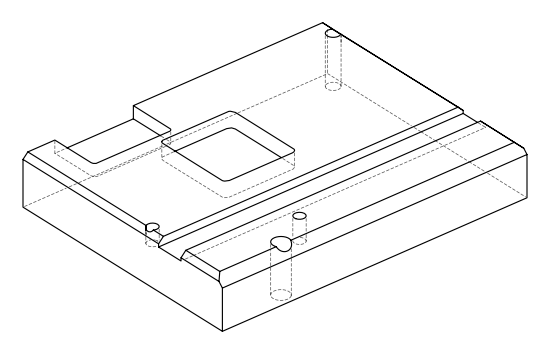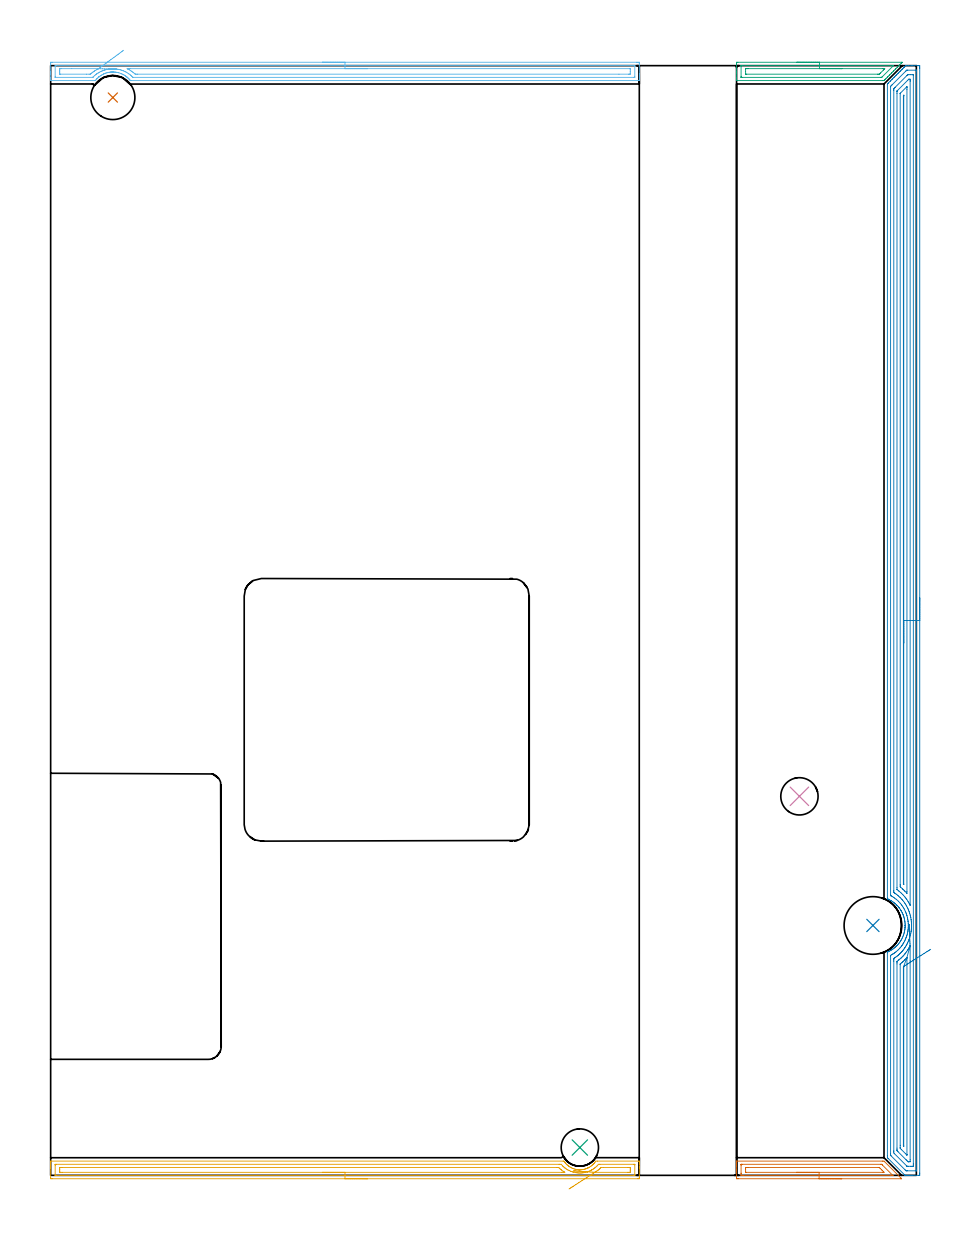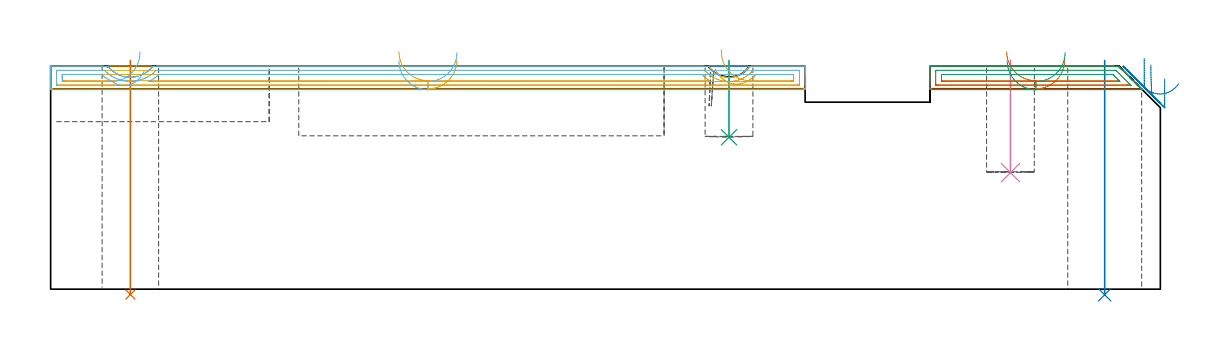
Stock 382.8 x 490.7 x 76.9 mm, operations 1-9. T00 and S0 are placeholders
(PLAN: 12 operations, 6 tool changes, 103.2 min)
(1 INDEXABLE_INSERT_DRILL_THROUGH_HOLE_FROM_SOLID | STEP1HOLE | NXT0302_010 | 0.32 min | 22923 mm3)
(2 INDEXABLE_INSERT_DRILL_THROUGH_HOLE_FROM_SOLID_1 | STEP1HOLE_1 | NXT0302_022 | 0.32 min | 39218 mm3)
(3 INDEXABLE_INSERT_DRILL_BLIND_HOLE_FROM_SOLID | STEP1POCKET | NXT0302_004 | 0.11 min | 5185 mm3)
(4 INDEXABLE_INSERT_DRILL_BLIND_HOLE_FROM_SOLID_1 | STEP1POCKET_1 | NXT0302_004 | 0.16 min | 7782 mm3)
(5 AREA_MILL | FG_CHAMFER_SURFACE | UGT0205_001 | 6.54 min | 8015 mm3)
(6 AREA_MILL_1 | FG_CHAMFER_SURFACE_1 | UGT0205_001 | 6.55 min | 8637 mm3)
(7 AREA_MILL_2 | FG_CHAMFER_SURFACE_2 | UGT0205_001 | 1.88 min | 2516 mm3)
(8 AREA_MILL_3 | FG_CHAMFER_SURFACE_3 | UGT0205_001 | 23.2 min | 49450 mm3)
(9 AREA_MILL_4 | FG_CHAMFER_SURFACE_4 | UGT0205_001 | 1.9 min | 2383 mm3)
(10 MILL_RECTANGULAR_POCKET | POCKET_RECTANGULAR_STRAIGHT | UGT0201_132 | Follow Part, ap 3.5, ae 75% | 20.14 min | 350025 mm3)
(11 MILL_SLOT | SLOT_PARTIAL_RECTANGULAR | NXT0201_013 | Follow Part, ap 2.5, ae 75% | 37.36 min | 181940 mm3)
(12 MILL_RECTANGULAR_SLOT | SLOT_RECTANGULAR | UGT0201_019 | Follow Part, ap 10, ae 75% | 4.68 min | 261040 mm3)
(TOOL NXT0302_010 | Index. Insert Drill 19.5mm [880-D1950L25-05] | D19.5 PA176 FL98 Z2)
(TOOL NXT0302_022 | Index. Insert Drill 25.5mm [880-D2550L25-03] | D25.5 PA176 FL77 Z2)
(TOOL NXT0302_004 | Index. Insert Drill 16.5mm [880-D1650L20-05] | D16.5 PA176 FL83 Z2)
(TOOL UGT0205_001 | Chamfer Mill 20 x 3 x 45 deg. | D20 FL50 Z2)
(TOOL UGT0201_132 | Carbide End Mill 14.0 | D14 FL30 Z4)
(TOOL NXT0201_013 | ENDMILL 10mm | D10 FL30 Z4)
(TOOL UGT0201_019 | End mill 40 mm | D40 FL63 Z6)
(OP 1 INDEXABLE_INSERT_DRILL_THROUGH_HOLE_FROM_SOLID)
G17 G21 G94 G90
T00 M6
G54
G17 G0 G90 X27.5 Y476.6 S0 M3
G43 Z86.9 H1
G94 G81 G98 Z-1.84 F250. R78.9
G80
M5
M2
(OP 2 INDEXABLE_INSERT_DRILL_THROUGH_HOLE_FROM_SOLID_1)
G17 G21 G94 G90
T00 M6
G54
G17 G0 G90 X363.6 Y110.5 S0 M3
G43 Z86.9 H1
G94 G81 G98 Z-1.945 F250. R78.9
G80
M5
M2
(OP 3 INDEXABLE_INSERT_DRILL_BLIND_HOLE_FROM_SOLID)
G17 G21 G94 G90
T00 M6
G54
G17 G0 G90 X234. Y12.3 S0 M3
G43 Z86.9 H1
G94 G81 G98 Z52.4 F250. R78.9
G80
M5
M2
(OP 4 INDEXABLE_INSERT_DRILL_BLIND_HOLE_FROM_SOLID_1)
G17 G21 G94 G90
T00 M6
G54
G17 G0 G90 X331.1 Y167.6 S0 M3
G43 Z86.9 H1
G94 G81 G98 Z40.2 F250. R78.9
G80
M5
M2
(OP 5 AREA_MILL)
G17 G21 G94 G90
T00 M6
G54
G17 G0 G90 X140.15 Y-1.5 S1061 M3
G43 Z86.9 H0
Z79.1
G94 G1 X140.112 Z78.228 F250.
X139.998 Z77.364
X139.809 Z76.512
X139.547 Z75.68
X139.213 Z74.874
X138.81 Z74.1
X138.342 Z73.364
X137.81 Z72.672
X137.221 Z72.029
X136.578 Z71.44
X135.886 Z70.908
X135.15 Z70.44
X134.376 Z70.037
X133.57 Z69.703
X132.738 Z69.441
X131.887 Z69.252
X131.022 Z69.138
X130.15 Z69.1
X0.618
X0.223 Y-1.497 Z69.102
X0.01 Y-1.492 Z69.105
X0. Y-1.109 Z69.488
Y3.277 Z73.871
Y3.819 Z74.415
Y4.154 Z74.75
Y4.696 Z75.292
Y5.031 Z75.626
Y5.703 Z76.303
Y6. Z76.6
X0.002 Y6.152 Z76.744
X0.01 Y6.298 Z76.888
X0.171 Y6.3 Z76.9
X226.629
X226.968 Y6.294 Z76.891
X227.076 Y6.143 Z76.74
X227.1 Y6.108 Z76.706
X227.454 Y5.619 Z76.218
X227.523 Y5.541 Z76.139
X227.586 Y5.47 Z76.066
X227.698 Y5.341 Z75.94
X227.832 Y5.188 Z75.787
X228.228 Y4.772 Z75.372
X228.347 Y4.658 Z75.258
X228.787 Y4.291 Z74.89
X228.965 Y4.154 Z74.752
X229.239 Y3.942 Z74.541
X229.3 Y3.901 Z74.499
X229.363 Y3.862 Z74.46
X229.712 Y3.646 Z74.243
X230.132 Y3.408 Z74.006
X230.539 Y3.211 Z73.808
X230.952 Y3.029 Z73.628
X231.025 Y3. Z73.6
X231.469 Y2.851 Z73.45
X231.918 Y2.722 Z73.321
X232.363 Y2.621 Z73.22
X232.81 Y2.544 Z73.142
X232.883 Y2.536 Z73.133
X233.256 Y2.491 Z73.09
X233.281 Y2.489 Z73.088
X233.391 Y2.483 Z73.077
X233.515 Y2.473 Z73.07
X233.703 Y2.46 Z73.055
X233.776 Y2.458 Z73.052
X233.815 Y2.456 Z73.051
X233.881 Y2.455 Z73.054
X234.044 Y2.457
X234.205 Y2.458 Z73.055
X234.334 Y2.465 Z73.059
X234.414 Y2.468 Z73.065
X234.596 Y2.479 Z73.073
X234.669 Y2.487 Z73.08
X235.026 Y2.521 Z73.12
X235.043 Y2.522 Z73.121
X235.488 Y2.592 Z73.19
X235.936 Y2.687 Z73.285
X236.009 Y2.707 Z73.304
X236.381 Y2.804 Z73.403
X236.716 Y2.91 Z73.51
X237.047 Y3.028 Z73.628
X237.088 Y3.046 Z73.645
X237.274 Y3.124 Z73.722
X237.349 Y3.16 Z73.757
X237.501 Y3.231 Z73.83
X237.6 Y3.277 Z73.877
X237.724 Y3.336 Z73.934
X238.166 Y3.573 Z74.171
X238.694 Y3.901 Z74.499
X239.059 Y4.162 Z74.76
X239.421 Y4.459 Z75.058
X239.69 Y4.698 Z75.298
X239.772 Y4.772 Z75.372
X239.952 Y4.946 Z75.546
X240.029 Y5.031 Z75.631
X240.264 Y5.289 Z75.888
X240.414 Y5.47 Z76.068
X240.559 Y5.643 Z76.243
X240.758 Y5.909 Z76.508
X240.844 Y6.023 Z76.622
X240.923 Y6.137 Z76.735
X241.033 Y6.295 Z76.891
X241.816 Y6.3 Z76.9
X260.129
X260.29 Y6.298 Z76.888
X260.298 Y6.152 Z76.745
X260.3 Y6. Z76.6
Y5.703 Z76.302
Y5.031 Z75.626
Y3.819 Z74.415
Y3.277 Z73.871
Y-0.838 Z69.759
X260.297 Y-1.109 Z69.488
X260.29 Y-1.492 Z69.105
X260.077 Y-1.497 Z69.102
X259.682 Y-1.5 Z69.1
X130.15
Y-0.086 Z70.514
X2.404 Y-0.085 Z70.515
X2.254 Y-0.084 Z70.516
X2.05 Y-0.079 Z70.521
X2.009 Y-0.077 Z70.523
X2.005 Y-0.048 Z70.552
X2.003 Y-0.016 Z70.584
X2. Y0.165 Z70.765
Y4.551 Z75.151
X2.002 Y4.684 Z75.284
X2.005 Y4.789 Z75.389
X2.01 Y4.859 Z75.459
X2.017 Y4.879 Z75.479
X2.553 Y4.885 Z75.485
X224.843
X224.992
X225.736 Y4.879 Z75.479
X226.416 Y4.154 Z74.754
X226.629 Y3.933 Z74.533
X226.982 Y3.62 Z74.22
X227.396 Y3.277 Z73.877
X227.523 Y3.177 Z73.777
X227.945 Y2.862 Z73.462
X228.416 Y2.57 Z73.17
X228.482 Y2.531 Z73.131
X228.525 Y2.507 Z73.107
X228.722 Y2.4 Z73.
X229.309 Y2.1 Z72.7
X229.88 Y1.84 Z72.44
X230.203 Y1.713 Z72.313
X230.26 Y1.692 Z72.292
X230.307 Y1.677 Z72.277
X230.785 Y1.523 Z72.123
X231.096 Y1.434 Z72.034
X231.22 Y1.401 Z72.001
X231.989 Y1.236 Z71.836
X232.344 Y1.175 Z71.775
X232.883 Y1.108 Z71.708
X233.345 Y1.069 Z71.669
X233.776 Y1.047 Z71.647
X234.258 Y1.05 Z71.65
X234.669 Y1.069 Z71.669
X235.095 Y1.105 Z71.705
X235.563 Y1.162 Z71.762
X235.88 Y1.211 Z71.811
X236.456 Y1.327 Z71.927
X236.618 Y1.364 Z71.964
X237.225 Y1.523 Z72.123
X237.332 Y1.556 Z72.156
X237.349 Y1.561 Z72.161
X237.977 Y1.784 Z72.384
X238.243 Y1.893 Z72.493
X238.956 Y2.224 Z72.824
X239.136 Y2.318 Z72.918
X239.19 Y2.347 Z72.947
X239.283 Y2.4 Z73.
X239.745 Y2.679 Z73.279
X240.029 Y2.856 Z73.456
X240.279 Y3.032 Z73.632
X240.61 Y3.277 Z73.877
X240.783 Y3.414 Z74.014
X240.923 Y3.531 Z74.131
X241.254 Y3.829 Z74.429
X241.597 Y4.154 Z74.754
X241.816 Y4.388 Z74.988
X242.121 Y4.732 Z75.332
X242.202 Y4.822 Z75.422
X242.252 Y4.875 Z75.475
X242.337 Y4.879 Z75.479
X242.709 Y4.884 Z75.484
X242.858 Y4.885 Z75.485
X257.896
X258.046 Y4.884 Z75.484
X258.25 Y4.879 Z75.479
X258.291 Y4.877 Z75.477
X258.295 Y4.848 Z75.448
X258.297 Y4.816 Z75.416
X258.299 Y4.635 Z75.235
X258.3 Y0.249 Z70.849
X258.299 Y0.116 Z70.716
X258.295 Y0.011 Z70.611
X258.29 Y-0.059 Z70.541
X258.283 Y-0.079 Z70.521
X257.747 Y-0.085 Z70.515
X130.15 Y-0.086 Z70.514
Y1.328 Z71.928
X5.084 Y1.329 Z71.929
X4.386 Y1.332 Z71.932
X4.191 Y1.336 Z71.936
X4.01 Y1.342 Z71.942
X4.005 Y1.523 Z72.123
X4.001 Y1.709 Z72.309
X4. Y2.4 Z73.
Y2.587 Z73.187
X4.005 Y3.277 Z73.877
X4.007 Y3.458 Z74.058
X4.191 Y3.464 Z74.064
X4.888 Y3.47 Z74.07
X5.084 Y3.471 Z74.071
X223.752
X223.949 Y3.47 Z74.07
X224.652 Y3.464 Z74.064
X224.843 Y3.265 Z73.865
X225.258 Y2.87 Z73.47
X225.736 Y2.469 Z73.069
X225.824 Y2.4 Z73.
X226.629 Y1.804 Z72.404
X227.074 Y1.523 Z72.123
X227.365 Y1.342 Z71.942
X227.025 Y1.334 Z71.934
X226.826 Y1.33 Z71.93
X226.629 Y1.329 Z71.929
X225.934 Y1.328 Z71.928
X130.15
X129.278 Z71.967
X128.414 Z72.08
X127.562 Z72.269
X126.73 Z72.532
X125.924 Z72.865
X125.15 Z73.268
X124.414 Z73.737
X123.722 Z74.268
X123.079 Z74.857
X122.49 Z75.501
X121.959 Z76.193
X121.49 Z76.928
X121.087 Z77.702
X120.753 Z78.508
X120.491 Z79.34
X120.302 Z80.192
X120.188 Z81.057
X120.15 Z81.928
G0 Z86.9
X229.239 Y-6.014
Z75.962
G1 X229.616 Y-5.771 Z75.214
X230.046 Y-5.493 Z74.508
X230.527 Y-5.182 Z73.849
X231.054 Y-4.842 Z73.243
X231.623 Y-4.475 Z72.694
X232.231 Y-4.082 Z72.206
X232.872 Y-3.669 Z71.783
X233.541 Y-3.236 Z71.427
X234.234 Y-2.789 Z71.143
X234.945 Y-2.33 Z70.932
X235.669 Y-1.863 Z70.795
X236.4 Y-1.391 Z70.733
X237.133 Y-0.918 Z70.748
X237.862 Y-0.447 Z70.839
X238.581 Y0.018 Z71.005
X239.286 Y0.473 Z71.245
X239.97 Y0.914 Z71.558
X240.629 Y1.34 Z71.94
X240.691 Y1.38 Z71.98
X240.786 Y1.439 Z72.039
X240.923 Y1.523 Z72.123
X241.462 Y1.87 Z72.47
X241.816 Y2.119 Z72.719
X241.978 Y2.24 Z72.84
X242.182 Y2.4 Z73.
X242.468 Y2.637 Z73.237
X242.709 Y2.845 Z73.445
X242.936 Y3.054 Z73.654
X243.361 Y3.453 Z74.053
X243.411 Y3.465 Z74.065
X244.496 Y3.471 Z74.071
X255.216
X255.914 Y3.468 Z74.068
X256.109 Y3.464 Z74.064
X256.29 Y3.458 Z74.058
X256.295 Y3.277 Z73.877
X256.299 Y3.091 Z73.691
X256.3 Y2.4 Z73.
Y2.213 Z72.813
X256.295 Y1.523 Z72.123
X256.293 Y1.342 Z71.942
X256.109 Y1.336 Z71.936
X255.412 Y1.33 Z71.93
X255.216 Y1.329 Z71.929
X240.923
X240.795 Y1.331 Z71.931
X240.689 Y1.335 Z71.935
X240.629 Y1.34 Z71.94
X239.765 Y1.401 Z72.039
X238.912 Y1.462 Z72.214
X238.078 Y1.521 Z72.463
X237.269 Y1.579 Z72.783
X236.49 Y1.634 Z73.174
X235.749 Y1.687 Z73.63
X235.05 Y1.737 Z74.15
X234.399 Y1.783 Z74.729
X233.8 Y1.826 Z75.362
X233.259 Y1.864 Z76.045
X232.78 Y1.898 Z76.773
X232.365 Y1.928 Z77.54
X232.019 Y1.952 Z78.341
X231.744 Y1.972 Z79.168
X231.542 Y1.986 Z80.017
X231.414 Y1.995 Z80.88
X231.362 Y1.999 Z81.751
X231.386 Y1.998 Z82.623
G0 Z86.9
M5
M2
(OP 6 AREA_MILL_1)
G17 G21 G94 G90
T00 M6
G54
G17 G0 G90 X120.15 Y492.2 S1061 M3
G43 Z86.9 H0
Z78.8
G94 G1 X120.188 Z77.928 F250.
X120.302 Z77.064
X120.491 Z76.212
X120.753 Z75.38
X121.087 Z74.574
X121.49 Z73.8
X121.958 Z73.064
X122.49 Z72.372
X123.079 Z71.729
X123.722 Z71.14
X124.414 Z70.609
X125.15 Z70.14
X125.924 Z69.737
X126.73 Z69.403
X127.562 Z69.141
X128.414 Z68.952
X129.278 Z68.838
X130.15 Z68.8
X259.17
X259.682 Y492.199 Z68.801
X260.189 Y492.195 Z68.803
X260.291 Y492.192 Z68.806
X260.3 Y491.692 Z69.305
Y487.264 Z73.73
Y486.718 Z74.279
Y486.379 Z74.617
Y485.832 Z75.164
Y485.493 Z75.501
Y484.815 Z76.184
Y484.489 Z76.511
X260.293 Y484.124 Z76.867
X260.29 Y484.103 Z76.888
X260.129 Y484.1 Z76.9
X35.457
X35.254 Y484.104 Z76.89
X35.048 Y484.34 Z76.66
X35.037 Y484.354 Z76.646
X34.92 Y484.493 Z76.506
X34.819 Y484.608 Z76.392
X34.631 Y484.82 Z76.18
X34.564 Y484.89 Z76.11
X34.29 Y485.152 Z75.847
X34.158 Y485.278 Z75.721
X33.739 Y485.653 Z75.346
X33.671 Y485.709 Z75.29
X33.597 Y485.769 Z75.229
X33.226 Y486.045 Z74.953
X33.17 Y486.084 Z74.914
X32.846 Y486.309 Z74.69
X32.567 Y486.484 Z74.516
X32.283 Y486.65 Z74.35
X31.953 Y486.823 Z74.176
X31.509 Y487.033 Z73.966
X31.195 Y487.163 Z73.836
X31.061 Y487.218 Z73.78
X30.163 Y487.53 Z73.47
X29.72 Y487.638 Z73.36
X29.275 Y487.731 Z73.265
X29.204 Y487.741 Z73.253
X28.829 Y487.803 Z73.195
X28.482 Y487.844 Z73.156
X28.382 Y487.855 Z73.144
X27.936 Y487.883 Z73.11
X27.805 Y487.886 Z73.105
X27.678 Y487.892 Z73.104
X27.621 Y487.894 Z73.101
X27.49 Y487.899 Z73.1
X27.353 Y487.893 Z73.103
X27.191 Y487.885 Z73.105
X27.024 Y487.881 Z73.114
X26.864 Y487.871 Z73.127
X26.597 Y487.852 Z73.145
X26.524 Y487.842 Z73.152
X26.313 Y487.82 Z73.18
X26.15 Y487.801 Z73.199
X25.704 Y487.728 Z73.271
X25.512 Y487.688 Z73.312
X25.269 Y487.636 Z73.362
X24.837 Y487.53 Z73.47
X24.364 Y487.376 Z73.622
X24.291 Y487.349 Z73.648
X24.102 Y487.281 Z73.718
X24.055 Y487.264 Z73.735
X23.919 Y487.214 Z73.783
X23.844 Y487.181 Z73.814
X23.497 Y487.035 Z73.964
X23.47 Y487.024 Z73.975
X23.026 Y486.812 Z74.185
X22.951 Y486.771 Z74.225
X22.72 Y486.65 Z74.35
X22.275 Y486.379 Z74.619
X22.134 Y486.294 Z74.706
X22.058 Y486.241 Z74.758
X21.764 Y486.039 Z74.961
X21.429 Y485.789 Z75.209
X21.403 Y485.769 Z75.229
X21.324 Y485.704 Z75.295
X21.241 Y485.636 Z75.363
X20.832 Y485.268 Z75.729
X20.436 Y484.889 Z76.108
X20.348 Y484.796 Z76.202
X19.968 Y484.364 Z76.636
X19.806 Y484.168 Z76.832
X19.752 Y484.107 Z76.893
X19.378 Y484.1 Z76.9
X0.171
X0.01 Y484.103 Z76.888
X0.007 Y484.124 Z76.867
X0. Y484.489 Z76.51
Y484.815 Z76.184
Y485.493 Z75.501
Y486.718 Z74.279
Y487.264 Z73.73
Y487.877 Z73.119
Y491.419 Z69.578
X0.003 Y491.692 Z69.305
X0.009 Y492.192 Z68.806
X0.111 Y492.195 Z68.803
X0.618 Y492.2 Z68.8
X130.15
Y490.786 Z70.214
X258.118 Y490.785 Z70.215
X258.219 Y490.784 Z70.216
X258.268 Y490.781 Z70.219
X258.286 Y490.779 Z70.221
X258.29 Y490.767 Z70.233
X258.295 Y490.655 Z70.345
X258.299 Y490.406 Z70.594
Y485.979 Z75.021
X258.292 Y485.578 Z75.422
X258.29 Y485.528 Z75.472
X258.274 Y485.521 Z75.479
X258.222 Y485.518 Z75.482
X258.114 Y485.516 Z75.484
X257.896 Y485.514 Z75.486
X36.569 Y485.515 Z75.485
X36.46 Y485.516 Z75.484
X36.406 Y485.519 Z75.481
X36.384 Y485.521 Z75.479
X36.351 Y485.548 Z75.452
X35.922 Y485.958 Z75.042
X35.476 Y486.379 Z74.621
X35.457 Y486.397 Z74.603
X35.282 Y486.553 Z74.447
X34.564 Y487.089 Z73.911
X34.311 Y487.264 Z73.736
X33.671 Y487.665 Z73.335
X33.378 Y487.828 Z73.172
X32.807 Y488.121 Z72.879
X32.777 Y488.135 Z72.865
X32.744 Y488.15 Z72.85
X32.14 Y488.403 Z72.597
X31.884 Y488.501 Z72.499
X31.332 Y488.697 Z72.303
X30.991 Y488.81 Z72.19
X30.098 Y489.035 Z71.965
X29.204 Y489.186 Z71.814
X29.029 Y489.209 Z71.791
X28.644 Y489.25 Z71.75
X28.311 Y489.275 Z71.725
X28.053 Y489.291 Z71.709
X27.417 Y489.306 Z71.694
X27.153 Y489.298 Z71.702
X26.524 Y489.262 Z71.738
X26.312 Y489.246 Z71.754
X25.631 Y489.161 Z71.839
X25.521 Y489.144 Z71.856
X24.907 Y489.035 Z71.965
X24.737 Y489. Z72.
X24.057 Y488.825 Z72.175
X23.964 Y488.799 Z72.201
X23.844 Y488.761 Z72.239
X23.386 Y488.604 Z72.396
X22.951 Y488.445 Z72.555
X22.742 Y488.357 Z72.643
X22.259 Y488.15 Z72.85
X22.085 Y488.069 Z72.931
X22.058 Y488.056 Z72.944
X21.536 Y487.781 Z73.219
X21.164 Y487.564 Z73.436
X20.978 Y487.449 Z73.551
X20.687 Y487.264 Z73.736
X20.441 Y487.096 Z73.904
X20.271 Y486.975 Z74.025
X19.93 Y486.717 Z74.283
X19.527 Y486.379 Z74.621
X19.447 Y486.31 Z74.69
X19.378 Y486.247 Z74.753
X18.989 Y485.879 Z75.121
X18.822 Y485.717 Z75.283
X18.684 Y485.583 Z75.417
X18.638 Y485.54 Z75.46
X18.615 Y485.521 Z75.479
X18.463 Y485.514 Z75.486
X2.182 Y485.515 Z75.485
X2.081 Y485.516 Z75.484
X2.032 Y485.519 Z75.481
X2.014 Y485.521 Z75.479
X2.01 Y485.533 Z75.467
X2.005 Y485.645 Z75.355
X2.001 Y485.894 Z75.107
Y490.32 Z70.68
X2.008 Y490.722 Z70.278
X2.01 Y490.772 Z70.228
X2.026 Y490.779 Z70.221
X2.078 Y490.782 Z70.218
X2.186 Y490.784 Z70.216
X2.404 Y490.786 Z70.214
X2.425
X130.15
Y489.372 Z71.628
X256.222 Y489.371 Z71.629
X256.263 Y489.37 Z71.63
X256.285 Y489.368 Z71.632
X256.289 Y489.366 Z71.634
X256.292 Y489.35 Z71.65
X256.297 Y489.225 Z71.775
X256.299 Y489.035 Z71.965
X256.3 Y488.846 Z72.154
Y488.15 Z72.85
Y487.961 Z73.039
X256.295 Y487.264 Z73.736
X256.291 Y487.084 Z73.916
X256.27 Y486.935 Z74.065
X256.109 Y486.934 Z74.066
X255.554 Y486.93 Z74.07
X251.297 Y486.928 Z74.072
X38.476 Y486.929 Z74.071
X38.137 Y486.93 Z74.07
X37.579 Y486.933 Z74.067
X37.418 Y486.936 Z74.064
X37.244 Y487.08 Z73.92
X37.027 Y487.264 Z73.736
X36.659 Y487.573 Z73.427
X36.351 Y487.809 Z73.191
X35.891 Y488.15 Z72.85
X35.457 Y488.435 Z72.565
X34.703 Y488.897 Z72.103
X34.564 Y488.972 Z72.028
X34.443 Y489.035 Z71.965
X34.326 Y489.096 Z71.904
X34.097 Y489.216 Z71.784
X33.818 Y489.365 Z71.635
X33.886 Y489.367 Z71.633
X34.226 Y489.37 Z71.63
X34.564 Y489.371 Z71.629
X35.118
X130.15 Y489.372 Z71.628
X131.022 Z71.667
X131.886 Z71.78
X132.738 Z71.969
X133.57 Z72.232
X134.376 Z72.565
X135.15 Z72.968
X135.886 Z73.437
X136.578 Z73.968
X137.221 Z74.557
X137.81 Z75.201
X138.342 Z75.893
X138.81 Z76.629
X139.213 Z77.402
X139.547 Z78.208
X139.809 Z79.04
X139.998 Z79.892
X140.112 Z80.757
X140.15 Z81.629
G0 Z86.9
X32.238 Y497.485
Z75.14
G1 X31.854 Y497.202 Z74.409
X31.42 Y496.883 Z73.723
X30.939 Y496.529 Z73.087
X30.416 Y496.144 Z72.505
X29.853 Y495.73 Z71.982
X29.256 Y495.291 Z71.521
X28.63 Y494.829 Z71.127
X27.977 Y494.35 Z70.803
X27.305 Y493.855 Z70.55
X26.617 Y493.349 Z70.371
X25.92 Y492.835 Z70.267
X25.217 Y492.319 Z70.239
X24.516 Y491.802 Z70.287
X23.82 Y491.29 Z70.411
X23.136 Y490.787 Z70.609
X22.468 Y490.296 Z70.881
X21.822 Y489.82 Z71.224
X21.203 Y489.364 Z71.636
X21.182 Y489.349 Z71.651
X21.164 Y489.338 Z71.662
X20.962 Y489.236 Z71.764
X20.562 Y489.035 Z71.965
X20.372 Y488.935 Z72.065
X20.271 Y488.879 Z72.121
X19.813 Y488.604 Z72.396
X19.378 Y488.336 Z72.664
X19.265 Y488.262 Z72.738
X19.102 Y488.15 Z72.85
X18.746 Y487.89 Z73.11
X18.484 Y487.694 Z73.306
X18.247 Y487.5 Z73.5
X17.969 Y487.264 Z73.736
X17.767 Y487.09 Z73.91
X17.591 Y486.935 Z74.065
X17.034 Y486.931 Z74.069
X15.804 Y486.928 Z74.072
X4.078 Y486.929 Z74.071
X4.037 Y486.93 Z74.07
X4.015 Y486.932 Z74.068
X4.011 Y486.934 Z74.066
X4.008 Y486.95 Z74.05
X4.003 Y487.075 Z73.925
X4.001 Y487.264 Z73.736
X4. Y487.454 Z73.546
Y488.15 Z72.85
Y488.339 Z72.661
X4.005 Y489.035 Z71.965
X4.009 Y489.216 Z71.784
X4.031 Y489.365 Z71.635
X4.191 Y489.366 Z71.634
X4.746 Y489.37 Z71.63
X9.297 Y489.372 Z71.628
X20.825 Y489.371 Z71.629
X21.203 Y489.364 Z71.636
X22.071 Y489.332 Z71.706
X22.931 Y489.299 Z71.853
X23.774 Y489.268 Z72.073
X24.595 Y489.237 Z72.367
X25.388 Y489.207 Z72.731
X26.145 Y489.179 Z73.162
X26.862 Y489.152 Z73.658
X27.534 Y489.126 Z74.215
X28.154 Y489.103 Z74.828
X28.718 Y489.082 Z75.493
X29.222 Y489.063 Z76.205
X29.663 Y489.046 Z76.957
X30.036 Y489.032 Z77.746
X30.339 Y489.021 Z78.564
X30.57 Y489.012 Z79.405
X30.727 Y489.006 Z80.263
X30.808 Y489.003 Z81.132
X30.813 Z82.004
G0 Z86.9
M5
M2
(OP 7 AREA_MILL_2)
G17 G21 G94 G90
T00 M6
G54
G17 G0 G90 X349.8 Y-1.5 S1061 M3
G43 Z86.9 H0
Z79.1
G94 G1 X349.762 Z78.228 F250.
X349.648 Z77.364
X349.459 Z76.512
X349.197 Z75.68
X348.863 Z74.874
X348.46 Z74.1
X347.991 Z73.364
X347.46 Z72.672
X346.871 Z72.029
X346.228 Z71.44
X345.536 Z70.909
X344.8 Z70.44
X344.026 Z70.037
X343.22 Z69.703
X342.388 Z69.441
X341.536 Z69.252
X340.672 Z69.138
X339.8 Z69.1
X304.03
X303.841 Y-1.499 Z69.101
X303.451 Y-1.494 Z69.103
X303.31 Y-1.491 Z69.105
X303.3 Y-1.109 Z69.487
Y1.523 Z72.117
Y2.208 Z72.806
Y2.4 Z72.998
Y4.154 Z74.751
Y4.539 Z75.138
Y5.524 Z76.123
Y5.909 Z76.507
Y6.129 Z76.727
X303.303 Y6.217 Z76.81
X303.31 Y6.297 Z76.889
X303.397 Y6.3 Z76.9
X367.768
X368.506 Y6.296 Z76.89
X368.656 Y6.145 Z76.744
X368.768 Y6.033 Z76.632
X376.055 Y-1.254 Z69.344
X376.29 Y-1.492 Z69.107
X376.279 Y-1.494 Z69.105
X376.055 Y-1.498 Z69.102
X375.822 Y-1.5 Z69.1
X339.8
Y-0.086 Z70.514
X306.357
X305.617 Y-0.084 Z70.516
X305.467 Y-0.083 Z70.517
X305.317 Y-0.079 Z70.521
X305.31 Y-0.031 Z70.569
X305.303 Y0.079 Z70.679
X305.301 Y0.646 Z71.246
X305.3 Y0.959 Z71.559
X305.301 Y4.466 Z75.066
X305.307 Y4.781 Z75.381
X305.31 Y4.868 Z75.468
X305.322 Y4.879 Z75.479
X305.34 Y4.881 Z75.481
X305.432 Y4.884 Z75.484
X305.617 Y4.885 Z75.485
X305.765 Y4.886 Z75.486
X367.028 Y4.885 Z75.485
X367.397 Y4.882 Z75.482
X367.442 Y4.879 Z75.479
X367.462 Y4.876 Z75.476
X367.5 Y4.842 Z75.442
X367.621 Y4.727 Z75.327
X367.768 Y4.583 Z75.183
X372.207 Y0.143 Z70.743
X372.368 Y-0.019 Z70.581
X372.392 Y-0.046 Z70.554
X372.413 Y-0.074 Z70.526
X372.415 Y-0.079 Z70.521
X372.401 Y-0.08 Z70.52
X372.207 Y-0.084 Z70.516
X372.059 Y-0.085 Z70.515
X371.319 Y-0.086 Z70.514
X339.8
Y1.328 Z71.928
X307.589 Y1.329 Z71.929
X307.393 Y1.331 Z71.931
X307.328 Y1.333 Z71.933
X307.313 Y1.335 Z71.935
X307.308 Y1.371 Z71.971
X307.303 Y1.431 Z72.031
X307.301 Y1.523 Z72.123
X307.3 Y1.614 Z72.214
Y2.492 Z73.092
X307.302 Y3.277 Z73.877
X307.303 Y3.366 Z73.966
X307.31 Y3.454 Z74.054
X307.393 Y3.464 Z74.064
X308.085 Y3.47 Z74.07
X308.281 Y3.471 Z74.071
X365.992
X366.189 Y3.47 Z74.07
X366.32 Y3.468 Z74.068
X366.42 Y3.465 Z74.065
X366.46 Y3.429 Z74.029
X366.619 Y3.277 Z73.877
X366.88 Y3.021 Z73.621
X367.501 Y2.4 Z73.
X367.768 Y2.132 Z72.732
X368.366 Y1.523 Z72.123
X368.537 Y1.335 Z71.935
X368.161 Y1.331 Z71.931
X367.964 Y1.329 Z71.929
X339.8 Y1.328 Z71.928
X338.928 Z71.967
X338.063 Z72.08
X337.212 Z72.269
X336.38 Z72.532
X335.574 Z72.865
X334.8 Z73.268
X334.064 Z73.737
X333.372 Z74.268
X332.729 Z74.857
X332.14 Z75.501
X331.608 Z76.193
X331.14 Z76.928
X330.737 Z77.702
X330.403 Z78.508
X330.141 Z79.34
X329.952 Z80.192
X329.838 Z81.057
X329.8 Z81.928
G0 Z86.9
M5
M2
(OP 8 AREA_MILL_3)
G17 G21 G94 G90
T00 M6
G54
G17 G0 G90 X384.3 Y255.35 S1061 M3
G43 Z86.9 H0
Z72.6
G94 G1 Y255.312 Z71.728 F250.
Y255.198 Z70.864
Y255.009 Z70.012
Y254.747 Z69.18
Y254.413 Z68.374
Y254.01 Z67.6
Y253.542 Z66.864
Y253.01 Z66.172
Y252.421 Z65.529
Y251.778 Z64.94
Y251.086 Z64.409
Y250.35 Z63.94
Y249.576 Z63.537
Y248.77 Z63.203
Y247.938 Z62.941
Y247.086 Z62.752
Y246.222 Z62.638
Y245.35 Z62.6
Y0.996
X384.299 Y0.616 Z62.601
X384.294 Y0.109 Z62.603
X384.291 Y0.009 Z62.605
X383.791 Y0. Z63.105
X381.135 Z65.76
X380.585 Z66.312
X380.249 Z66.647
X379.699 Z67.197
X379.364 Z67.531
X378.693 Z68.207
X378.264 Z68.636
X377.846 Y0.002 Z69.046
X377.799 Y0.01 Z69.094
X377.7 Y0.098 Z69.196
X377.631 Y0.169 Z69.269
X370.318 Y7.482 Z76.582
X370.041 Y7.761 Z76.858
X370.007 Y7.799 Z76.893
X370. Y8.654 Z76.9
Y98.436
X369.998 Y98.716 Z76.898
X370.047 Y98.742 Z76.85
X370.22 Y98.827 Z76.678
X370.305 Y98.867 Z76.593
X370.508 Y98.962 Z76.387
X370.617 Y99.012 Z76.282
X370.84 Y99.116 Z76.06
X371.265 Y99.346 Z75.634
X371.686 Y99.592 Z75.213
X371.949 Y99.76 Z74.949
X372.342 Y100.011 Z74.556
X372.566 Y100.169 Z74.332
X372.809 Y100.355 Z74.089
X373.012 Y100.51 Z73.888
X373.447 Y100.866 Z73.452
X373.492 Y100.905 Z73.406
X373.541 Y100.951 Z73.357
X373.608 Y101.014 Z73.289
X373.758 Y101.153 Z73.141
X373.86 Y101.249 Z73.039
X373.915 Y101.301 Z72.983
X374.051 Y101.435 Z72.846
X374.327 Y101.707 Z72.57
X374.416 Y101.799 Z72.481
X374.804 Y102.242 Z72.094
X375.178 Y102.694 Z71.721
X375.514 Y103.158 Z71.383
X375.807 Y103.588 Z71.091
X375.822 Y103.613 Z71.076
X375.924 Y103.779 Z70.972
X376.089 Y104.046 Z70.808
X376.19 Y104.226 Z70.707
X376.334 Y104.483 Z70.565
X376.559 Y104.928 Z70.339
X376.647 Y105.119 Z70.249
X376.707 Y105.248 Z70.189
X376.767 Y105.377 Z70.13
X376.971 Y105.858 Z69.928
X377.121 Y106.271 Z69.777
X377.269 Y106.717 Z69.63
X377.4 Y107.166 Z69.498
X377.452 Y107.374 Z69.446
X377.512 Y107.612 Z69.386
X377.552 Y107.799 Z69.345
X377.593 Y107.983 Z69.306
X377.61 Y108.06 Z69.29
X377.688 Y108.507 Z69.21
X377.714 Y108.692 Z69.184
X377.751 Y108.955 Z69.148
X377.797 Y109.402 Z69.102
X377.805 Y109.508 Z69.095
X377.809 Y109.585 Z69.088
X377.817 Y109.699 Z69.082
X377.827 Y109.849 Z69.071
X377.841 Y110.296 Z69.054
X377.839 Y110.478 Z69.053
X377.841 Y110.481
Y110.492 Z69.052
Y110.743 Z69.056
X377.825 Y111.191 Z69.074
X377.793 Y111.638 Z69.105
X377.744 Y112.085 Z69.152
X377.718 Y112.265 Z69.177
X377.682 Y112.532 Z69.217
X377.601 Y112.98 Z69.297
X377.593 Y113.019 Z69.305
X377.561 Y113.158 Z69.334
X377.504 Y113.427 Z69.394
X377.388 Y113.875 Z69.509
X377.258 Y114.321 Z69.64
X377.248 Y114.349 Z69.65
X377.197 Y114.498 Z69.698
X377.119 Y114.734 Z69.778
X377.092 Y114.809 Z69.805
X376.97 Y115.144 Z69.927
X376.941 Y115.215 Z69.955
X376.749 Y115.664 Z70.149
X376.707 Y115.754 Z70.19
X376.668 Y115.837 Z70.228
X376.58 Y116.03 Z70.319
X376.543 Y116.11 Z70.356
X376.322 Y116.536 Z70.576
X376.214 Y116.731 Z70.682
X376.089 Y116.958 Z70.807
X376.061 Y117.004 Z70.835
X375.951 Y117.177 Z70.944
X375.822 Y117.385 Z71.077
X375.777 Y117.454 Z71.122
X375.478 Y117.899 Z71.421
X375.35 Y118.07 Z71.546
X375.231 Y118.232 Z71.666
X375.209 Y118.263 Z71.689
X375.116 Y118.381 Z71.783
X374.997 Y118.53 Z71.901
X374.936 Y118.605 Z71.962
X374.78 Y118.793 Z72.117
X374.327 Y119.292 Z72.569
X374.133 Y119.493 Z72.763
X373.913 Y119.708 Z72.986
X373.448 Y120.131 Z73.452
X373.243 Y120.303 Z73.656
X373.176 Y120.36 Z73.723
X372.901 Y120.582 Z73.998
X372.566 Y120.83 Z74.332
X372.28 Y121.026 Z74.617
X372.128 Y121.13 Z74.769
X371.685 Y121.414 Z75.212
X371.581 Y121.476 Z75.316
X370.805 Y121.893 Z76.094
X370.569 Y122.008 Z76.329
X370.508 Y122.037 Z76.388
X370.402 Y122.09 Z76.497
X370.382 Y122.1 Z76.518
X370.239 Y122.164 Z76.66
X370.041 Y122.259 Z76.854
X369.997 Y122.281 Z76.897
X370. Y122.528 Z76.9
Y482.495
X369.998 Y482.556 Z76.897
X370.016 Y482.603 Z76.878
X370.024 Y482.615 Z76.871
X370.182 Y482.775 Z76.717
X370.345 Y482.939 Z76.554
X370.508 Y483.103 Z76.389
X371.238 Y483.832 Z75.661
X371.394 Y483.989 Z75.503
X371.837 Y484.431 Z75.063
X372.13 Y484.725 Z74.769
X372.28 Y484.876 Z74.617
X372.713 Y485.308 Z74.187
X373.022 Y485.618 Z73.877
X373.165 Y485.762 Z73.732
X373.579 Y486.175 Z73.321
X373.608 Y486.204 Z73.292
X373.915 Y486.511 Z72.984
X374.051 Y486.649 Z72.846
X374.445 Y487.041 Z72.455
X374.544 Y487.141 Z72.356
X374.807 Y487.405 Z72.092
X374.936 Y487.535 Z71.96
X375.31 Y487.908 Z71.59
X375.451 Y488.048 Z71.449
X375.699 Y488.298 Z71.199
X375.822 Y488.421 Z71.075
X376.176 Y488.774 Z70.724
X376.357 Y488.955 Z70.543
X376.591 Y489.191 Z70.307
X376.707 Y489.308 Z70.189
X377.042 Y489.641 Z69.858
X377.263 Y489.863 Z69.636
X377.484 Y490.084 Z69.414
X377.593 Y490.194 Z69.303
X378.035 Y490.636 Z68.864
X378.081 Y490.68 Z68.818
X378.109 Y490.699 Z68.789
X378.478 Y490.7 Z68.42
X378.539 Z68.36
X379.364 Z67.531
X380.585 Z66.312
X381.135 Z65.759
X383.516 Z63.38
X383.791 Y490.697 Z63.105
X384.291 Y490.691 Z62.605
X384.294 Y490.591 Z62.604
X384.298 Y490.084 Z62.602
X384.3 Y489.571 Z62.6
Y245.35
X382.886 Z64.014
Y2.402
X382.884 Y2.184 Z64.016
X382.881 Y2.075 Z64.019
X382.879 Y2.025 Z64.021
X382.868 Y2.01 Z64.032
X382.818 Y2.008 Z64.082
X382.418 Y2.001 Z64.482
X378.876 Z68.024
X378.478 Y2.005 Z68.422
X378.346 Y2.01 Z68.554
X378.245 Y2.016 Z68.655
X378.167 Y2.092 Z68.733
X377.849 Y2.402 Z69.051
X371.596 Y8.654 Z75.304
X371.498 Y8.757 Z75.402
X371.44 Y8.821 Z75.46
X371.421 Y8.85 Z75.479
X371.42 Y8.874 Z75.48
X371.416 Y9.091 Z75.484
X371.414 Y9.527 Z75.486
Y97.08
X371.416 Y97.189 Z75.484
X371.418 Y97.243 Z75.482
X371.421 Y97.266 Z75.479
X371.435 Y97.286 Z75.465
X371.841 Y97.523 Z75.059
X372.28 Y97.782 Z74.62
X372.398 Y97.854 Z74.502
X372.588 Y97.974 Z74.312
X372.935 Y98.205 Z73.965
X373.165 Y98.367 Z73.735
X373.45 Y98.579 Z73.45
X373.825 Y98.867 Z73.075
X373.949 Y98.969 Z72.951
X374.051 Y99.056 Z72.849
X374.421 Y99.387 Z72.479
X374.825 Y99.76 Z72.075
X374.881 Y99.815 Z72.019
X374.936 Y99.871 Z71.964
X375.317 Y100.269 Z71.583
X375.662 Y100.653 Z71.238
X375.736 Y100.74 Z71.164
X375.822 Y100.843 Z71.078
X376.134 Y101.233 Z70.766
X376.368 Y101.546 Z70.532
X376.509 Y101.746 Z70.391
X376.707 Y102.032 Z70.193
X376.868 Y102.277 Z70.032
X376.971 Y102.439 Z69.929
X377.205 Y102.831 Z69.695
X377.49 Y103.333 Z69.41
X377.512 Y103.374 Z69.388
X377.526 Y103.4 Z69.374
X377.593 Y103.535 Z69.307
X377.815 Y104.002 Z69.085
X377.918 Y104.226 Z68.982
X378.088 Y104.62 Z68.812
X378.291 Y105.119 Z68.609
X378.313 Y105.175 Z68.587
X378.329 Y105.219 Z68.571
X378.342 Y105.256 Z68.558
X378.478 Y105.655 Z68.422
X378.564 Y105.925 Z68.336
X378.59 Y106.012 Z68.31
X378.758 Y106.623 Z68.142
X378.829 Y106.905 Z68.071
X378.927 Y107.346 Z67.973
X379.017 Y107.799 Z67.883
X379.046 Y107.959 Z67.854
X379.067 Y108.098 Z67.833
X379.147 Y108.692 Z67.753
X379.167 Y108.89 Z67.733
X379.225 Y109.585 Z67.675
X379.233 Y109.717 Z67.667
X379.258 Y110.478 Z67.642
Y110.483
X379.255 Y110.587 Z67.645
X379.227 Y111.371 Z67.673
X379.219 Y111.518 Z67.681
X379.154 Y112.265 Z67.746
X379.142 Y112.376 Z67.758
X379.125 Y112.505 Z67.775
X379.022 Y113.158 Z67.878
X378.944 Y113.581 Z67.956
X378.841 Y114.051 Z68.059
X378.656 Y114.765 Z68.244
X378.602 Y114.944 Z68.298
X378.478 Y115.342 Z68.422
X378.304 Y115.837 Z68.596
X378.202 Y116.116 Z68.698
X377.938 Y116.731 Z68.962
X377.593 Y117.461 Z69.307
X377.511 Y117.624 Z69.389
X377.419 Y117.799 Z69.481
X377.137 Y118.291 Z69.763
X376.996 Y118.517 Z69.904
X376.707 Y118.96 Z70.193
X376.397 Y119.41 Z70.503
X376.152 Y119.741 Z70.748
X375.822 Y120.158 Z71.078
X375.699 Y120.303 Z71.201
X374.936 Y121.134 Z71.964
X374.875 Y121.196 Z72.025
X374.051 Y121.94 Z72.849
X373.877 Y122.09 Z73.023
X373.165 Y122.631 Z73.735
X372.655 Y122.983 Z74.245
X372.28 Y123.219 Z74.62
X371.734 Y123.533 Z75.166
X371.557 Y123.629 Z75.343
X371.536 Y123.641 Z75.364
X371.478 Y123.677 Z75.422
X371.421 Y123.714 Z75.479
X371.414 Y123.876 Z75.486
X371.415 Y481.37 Z75.485
X371.417 Y481.479 Z75.483
X371.42 Y481.533 Z75.48
X371.423 Y481.555 Z75.477
X371.438 Y481.572 Z75.462
X371.648 Y481.789 Z75.252
X371.902 Y482.045 Z74.998
X372.091 Y482.235 Z74.809
X378.148 Y488.298 Z68.752
X378.315 Y488.463 Z68.585
X378.478 Y488.621 Z68.422
X378.543 Y488.681 Z68.357
X378.601 Y488.69 Z68.299
X378.722 Y488.694 Z68.178
X378.966 Y488.699 Z67.934
X382.508 Z64.392
X382.755 Y488.695 Z64.145
X382.865 Y488.69 Z64.035
X382.879 Y488.688 Z64.021
X382.881 Y488.67 Z64.019
X382.884 Y488.621 Z64.016
X382.885 Y488.52 Z64.015
X382.886 Y488.318 Z64.014
Y245.35
X381.471 Z65.429
Y5.082
X381.47 Y4.743 Z65.43
X381.466 Y4.189 Z65.434
X381.465 Y4.028 Z65.435
X381.313 Y4.009 Z65.587
X381.135 Y4.005 Z65.765
X380.436 Y4. Z66.464
X380.249 Z66.651
X379.177 Y4.002 Z67.723
X378.803 Y4.008 Z68.097
X378.7 Y4.011 Z68.2
X378.674 Y4.033 Z68.226
X378.619 Y4.083 Z68.281
X378.511 Y4.189 Z68.389
X373.152 Y9.548 Z73.748
X372.835 Y9.88 Z74.065
X372.831 Y10.441 Z74.069
X372.829 Y10.78 Z74.071
Y94.74
X372.832 Y95.294 Z74.068
X372.835 Y95.627 Z74.065
X372.851 Y95.936 Z74.049
X373.165 Y96.146 Z73.735
X373.227 Y96.187 Z73.673
X373.718 Y96.522 Z73.182
X374.051 Y96.765 Z72.849
X374.23 Y96.9 Z72.67
X374.462 Y97.08 Z72.438
X374.722 Y97.296 Z72.178
X374.936 Y97.48 Z71.964
X375.195 Y97.712 Z71.705
X375.479 Y97.974 Z71.421
X375.654 Y98.143 Z71.246
X375.822 Y98.312 Z71.078
X376.092 Y98.594 Z70.808
X376.346 Y98.867 Z70.554
X376.516 Y99.06 Z70.384
X376.707 Y99.285 Z70.193
X376.92 Y99.545 Z69.98
X377.092 Y99.76 Z69.808
X377.305 Y100.05 Z69.595
X377.593 Y100.447 Z69.307
X377.676 Y100.569 Z69.224
X377.733 Y100.653 Z69.167
X378.024 Y101.111 Z68.876
X378.293 Y101.546 Z68.607
X378.361 Y101.664 Z68.539
X378.478 Y101.875 Z68.422
X378.672 Y102.244 Z68.228
X378.772 Y102.439 Z68.128
X378.966 Y102.841 Z67.934
X379.193 Y103.333 Z67.707
X379.246 Y103.452 Z67.654
X379.364 Y103.734 Z67.536
X379.501 Y104.087 Z67.399
X379.552 Y104.226 Z67.348
X379.732 Y104.747 Z67.168
X379.855 Y105.119 Z67.045
X379.944 Y105.427 Z66.956
X380.108 Y106.012 Z66.792
X380.137 Y106.125 Z66.763
X380.249 Y106.596 Z66.651
X380.303 Y106.851 Z66.597
X380.313 Y106.905 Z66.587
X380.438 Y107.609 Z66.462
X380.466 Y107.799 Z66.434
X380.545 Y108.394 Z66.355
X380.574 Y108.692 Z66.326
X380.617 Y109.214 Z66.283
X380.643 Y109.585 Z66.257
X380.657 Y110.067 Z66.243
X380.666 Y110.478 Z66.234
X380.656 Y110.962 Z66.244
X380.643 Y111.371 Z66.257
X380.608 Y111.903 Z66.292
X380.575 Y112.265 Z66.325
X380.509 Y112.896 Z66.391
X380.469 Y113.158 Z66.431
X380.341 Y113.959 Z66.559
X380.323 Y114.051 Z66.577
X380.249 Y114.407 Z66.651
X380.118 Y114.944 Z66.782
X380.072 Y115.123 Z66.828
X379.866 Y115.837 Z67.034
X379.682 Y116.409 Z67.218
X379.567 Y116.731 Z67.333
X379.364 Y117.264 Z67.536
X379.212 Y117.624 Z67.688
X379.093 Y117.896 Z67.807
X378.79 Y118.517 Z68.11
X378.478 Y119.123 Z68.422
X378.377 Y119.308 Z68.523
X378.319 Y119.41 Z68.581
X378.082 Y119.81 Z68.818
X377.757 Y120.303 Z69.143
X377.593 Y120.543 Z69.307
X377.122 Y121.196 Z69.778
X376.707 Y121.714 Z70.193
X376.374 Y122.09 Z70.526
X375.822 Y122.688 Z71.078
X375.518 Y122.983 Z71.382
X374.936 Y123.512 Z71.964
X374.51 Y123.876 Z72.39
X374.051 Y124.228 Z72.849
X373.745 Y124.456 Z73.155
X373.298 Y124.769 Z73.602
X373.165 Y124.856 Z73.735
X372.924 Y125.012 Z73.976
X372.863 Y125.058 Z74.037
X372.835 Y125.08 Z74.065
X372.833 Y125.104 Z74.067
X372.83 Y125.662 Z74.07
X372.829 Y126.002 Z74.071
Y479.705
X372.831 Y480.259 Z74.069
X372.833 Y480.429 Z74.067
X372.835 Y480.509 Z74.065
X372.872 Y480.555 Z74.028
X373.165 Y480.857 Z73.735
X373.311 Y481.005 Z73.589
X373.457 Y481.152 Z73.443
X378.645 Y486.344 Z68.255
X378.814 Y486.511 Z68.086
X378.999 Y486.687 Z67.901
X379.181 Y486.696 Z67.719
X379.364 Y486.698 Z67.536
X380.062 Y486.7 Z66.838
X380.948 Z65.952
X381.135 Y486.698 Z65.765
X381.322 Y486.695 Z65.578
X381.445 Y486.69 Z65.455
X381.465 Y486.681 Z65.435
X381.467 Y486.665 Z65.433
X381.469 Y486.624 Z65.431
X381.471 Y486.511 Z65.429
Y245.35
X380.057 Z66.843
Y119.847
X380.056 Y119.605 Z66.844
X380.054 Y119.552 Z66.846
X380.052 Y119.505 Z66.848
X380.008 Y119.577 Z66.892
X379.966 Y119.647 Z66.934
X379.957 Y119.664 Z66.943
X379.913 Y119.749 Z66.987
X379.615 Y120.303 Z67.285
X379.364 Y120.751 Z67.536
X379.094 Y121.196 Z67.806
X378.579 Y121.988 Z68.321
X378.506 Y122.09 Z68.394
X378.478 Y122.128 Z68.422
X378.118 Y122.617 Z68.782
X377.831 Y122.983 Z69.069
X377.593 Y123.274 Z69.307
X377.053 Y123.876 Z69.847
X376.707 Y124.248 Z70.193
X376.168 Y124.769 Z70.732
X375.822 Y125.084 Z71.078
X375.15 Y125.662 Z71.75
X374.936 Y125.828 Z71.964
X374.285 Y126.319 Z72.615
X374.265 Y126.339 Z72.635
X374.25 Y126.355 Z72.65
X374.247 Y126.556 Z72.653
X374.243 Y127.255 Z72.657
Y478.473
X374.244 Y479.171 Z72.656
X374.247 Y479.366 Z72.653
X374.25 Y479.452 Z72.65
X374.256 Y479.49 Z72.644
X374.288 Y479.525 Z72.612
X374.395 Y479.637 Z72.505
X374.53 Y479.775 Z72.37
X378.975 Y484.224 Z67.925
X379.364 Y484.611 Z67.536
X379.423 Y484.666 Z67.477
X379.447 Y484.685 Z67.453
X379.492 Y484.69 Z67.408
X379.595 Y484.695 Z67.305
X379.802 Z67.098
X380.008 Y484.69 Z66.892
X380.051 Y484.687 Z66.849
X380.053 Y484.648 Z66.847
X380.055 Y484.583 Z66.845
X380.057 Y484.026 Z66.843
Y483.832
Y245.35
X378.643 Z68.257
X378.642 Y125.497 Z68.258
X378.637 Y124.769 Z68.263
X378.636 Y124.725 Z68.264
X378.553 Y124.769 Z68.347
X378.478 Y124.848 Z68.422
X377.734 Y125.662 Z69.166
X377.593 Y125.809 Z69.307
X377.218 Y126.178 Z69.682
X376.827 Y126.556 Z70.073
X376.707 Y126.663 Z70.193
X375.913 Y127.357 Z70.987
X375.822 Y127.431 Z71.078
X375.799 Y127.449 Z71.101
X375.757 Y127.489 Z71.143
X375.664 Y127.579 Z71.236
X375.662 Y127.61 Z71.238
X375.657 Y128.342 Z71.243
Y128.508
Y478.291
X375.659 Y478.382 Z71.241
X375.661 Y478.426 Z71.239
X375.664 Y478.445 Z71.236
X375.682 Y478.473 Z71.218
X375.75 Y478.545 Z71.15
X378.416 Y481.215 Z68.484
X378.478 Y481.275 Z68.422
X378.543 Y481.332 Z68.357
X378.636 Y481.412 Z68.264
X378.639 Y481.318 Z68.261
X378.642 Y481.152 Z68.258
X378.643 Y480.986 Z68.257
Y480.259
Y245.35
X377.229 Z69.671
X377.228 Y128.868 Z69.672
X377.227 Y128.711 Z69.673
X377.225 Y128.63 Z69.675
X377.223 Y128.589 Z69.677
X377.203 Y128.596 Z69.697
X377.154 Y128.639 Z69.746
X377.078 Y128.714 Z69.822
X377.075 Y128.864 Z69.825
X377.072 Y129.235 Z69.828
X377.071 Y129.394 Z69.829
X377.072 Y477.053 Z69.828
X377.073 Y477.21 Z69.827
X377.076 Y477.292 Z69.824
X377.084 Y477.42 Z69.816
X377.152 Y477.494 Z69.748
X377.203 Y477.547 Z69.697
X377.218 Y477.56 Z69.682
X377.221 Z69.679
X377.223 Y477.555 Z69.677
X377.226 Y477.451 Z69.674
X377.228 Y477.292 Z69.672
X377.229 Y477.213 Z69.671
Y245.35
Y244.478 Z69.709
Y243.614 Z69.823
Y242.762 Z70.012
Y241.93 Z70.274
Y241.124 Z70.608
Y240.35 Z71.011
Y239.614 Z71.48
Y238.922 Z72.011
Y238.279 Z72.6
Y237.69 Z73.243
Y237.158 Z73.935
Y236.69 Z74.671
Y236.287 Z75.445
Y235.953 Z76.251
Y235.691 Z77.083
Y235.502 Z77.935
Y235.388 Z78.8
Y235.35 Z79.671
G0 Z86.9
X379.537 Y110.935
Z77.377
G1 Y110.944 Z76.505
X379.541 Y110.877 Z75.635
X379.548 Y110.735 Z74.774
X379.56 Y110.518 Z73.929
X379.576 Y110.228 Z73.107
X379.595 Y109.868 Z72.312
X379.618 Y109.441 Z71.552
X379.645 Y108.948 Z70.833
X379.675 Y108.395 Z70.159
X379.708 Y107.785 Z69.535
X379.743 Y107.124 Z68.968
X379.782 Y106.415 Z68.46
X379.822 Y105.666 Z68.016
X379.864 Y104.88 Z67.64
X379.908 Y104.064 Z67.333
X379.954 Y103.225 Z67.098
X380. Y102.369 Z66.938
X380.047 Y101.502 Z66.853
X380.05 Y101.437 Z66.85
X380.055 Y101.304 Z66.845
X380.056 Y101.18 Z66.844
X380.057 Y94.804 Z66.843
Y6.868
X380.055 Y6.171 Z66.845
X380.053 Y6.069 Z66.847
X380.051 Y6.016 Z66.849
X380.009 Y6.01 Z66.891
X379.339 Y6. Z67.561
X379.231 Y6.003 Z67.669
X379.178 Y6.006 Z67.722
X379.153 Y6.01 Z67.747
X379.056 Y6.103 Z67.844
X378.674 Y6.477 Z68.226
X378.478 Y6.671 Z68.422
X378.28 Y6.868 Z68.62
X374.708 Y10.441 Z72.192
X374.477 Y10.678 Z72.423
X374.322 Y10.839 Z72.578
X374.249 Y10.927 Z72.651
X374.248 Y10.966 Z72.652
X374.244 Y11.139 Z72.656
X374.243 Y11.334 Z72.657
Y12.034
Y93.508
X374.244 Y94.206 Z72.656
X374.246 Y94.401 Z72.654
X374.25 Y94.574 Z72.65
X374.261 Y94.652 Z72.639
X375.009 Y95.221 Z71.891
X375.102 Y95.294 Z71.798
X375.495 Y95.623 Z71.405
X375.822 Y95.903 Z71.078
X375.971 Y96.036 Z70.929
X376.135 Y96.187 Z70.765
X376.426 Y96.47 Z70.474
X376.707 Y96.748 Z70.193
X376.871 Y96.916 Z70.029
X377.026 Y97.08 Z69.874
X377.294 Y97.382 Z69.606
X377.593 Y97.725 Z69.307
X377.706 Y97.859 Z69.194
X377.799 Y97.974 Z69.101
X378.099 Y98.356 Z68.801
X378.477 Y98.867 Z68.423
X378.834 Y99.401 Z68.066
X379.07 Y99.76 Z67.83
X379.184 Y99.942 Z67.716
X379.364 Y100.24 Z67.536
X379.514 Y100.502 Z67.386
X379.598 Y100.653 Z67.302
X379.715 Y100.87 Z67.185
X379.826 Y101.08 Z67.074
X380.047 Y101.502 Z66.853
X378.636 Y96.333 Z68.264
X378.639 Y96.277 Z68.261
X378.642 Y96.187 Z68.258
X378.643 Y96.107 Z68.257
Y96.021
Y9.215
X378.641 Y9.104 Z68.259
X378.639 Y9.016 Z68.261
X378.636 Y8.975 Z68.264
X378.622 Y8.986 Z68.278
X378.478 Y9.124 Z68.422
X378.051 Y9.548 Z68.849
X376.265 Y11.334 Z70.635
X375.822 Y11.783 Z71.078
X375.714 Y11.896 Z71.186
X375.664 Y11.955 Z71.236
X375.661 Y12.061 Z71.239
X375.658 Y12.227 Z71.242
X375.657 Y12.393 Z71.243
Y13.287
Y93.144
X375.659 Y93.326 Z71.241
X375.662 Y93.416 Z71.238
X375.664 Y93.433 Z71.236
X375.685 Y93.455 Z71.215
X375.743 Y93.508 Z71.157
X375.787 Y93.543 Z71.113
X375.822 Y93.572 Z71.078
X376.27 Y93.949 Z70.63
X376.707 Y94.324 Z70.193
X376.748 Y94.36 Z70.152
X376.792 Y94.401 Z70.108
X377.2 Y94.797 Z69.7
X377.593 Y95.182 Z69.307
X377.648 Y95.238 Z69.252
X377.702 Y95.294 Z69.198
X378.071 Y95.705 Z68.829
X378.478 Y96.16 Z68.422
X378.501 Y96.187 Z68.399
X378.566 Y96.261 Z68.334
X378.636 Y96.333 Z68.264
X377.222 Y92.406 Z69.678
X377.224 Y92.379 Z69.676
X377.227 Y92.327 Z69.673
X377.228 Y92.247 Z69.672
X377.229 Y92.088 Z69.671
X377.228 Y13.12 Z69.672
X377.227 Y12.961 Z69.673
X377.224 Y12.882 Z69.676
X377.222 Y12.843 Z69.678
X377.208 Y12.851 Z69.692
X377.153 Y12.904 Z69.747
X377.099 Y12.96 Z69.801
X377.078 Y12.992 Z69.822
X377.075 Y13.041 Z69.825
X377.073 Y13.12 Z69.827
X377.071 Y13.487 Z69.829
Y13.647
X377.072 Y91.721 Z69.828
X377.073 Y91.88 Z69.827
X377.077 Y92.241 Z69.823
X377.091 Y92.292 Z69.809
X377.153 Y92.35 Z69.747
X377.212 Y92.4 Z69.688
X377.222 Y92.406 Z69.678
X377.805 Y92.775 Z69.145
X378.425 Y93.168 Z68.673
X379.078 Y93.581 Z68.268
X379.758 Y94.012 Z67.931
X380.46 Y94.457 Z67.666
X381.179 Y94.912 Z67.475
X381.91 Y95.374 Z67.358
X382.646 Y95.84 Z67.317
X383.382 Y96.307 Z67.352
X384.114 Y96.77 Z67.463
X384.834 Y97.226 Z67.649
X385.537 Y97.671 Z67.908
X386.219 Y98.103 Z68.239
X386.874 Y98.518 Z68.64
X387.497 Y98.912 Z69.106
X388.083 Y99.283 Z69.635
X388.629 Y99.628 Z70.222
X389.128 Y99.945 Z70.863
G0 Z86.9
M5
M2
(OP 9 AREA_MILL_4)
G17 G21 G94 G90
T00 M6
G54
G17 G0 G90 X329.95 Y492.2 S1061 M3
G43 Z86.9 H0
Z78.8
G94 G1 X329.988 Z77.928 F250.
X330.102 Z77.064
X330.291 Z76.212
X330.553 Z75.38
X330.887 Z74.574
X331.29 Z73.8
X331.758 Z73.064
X332.289 Z72.372
X332.879 Z71.729
X333.522 Z71.14
X334.214 Z70.609
X334.95 Z70.14
X335.724 Z69.737
X336.53 Z69.403
X337.362 Z69.141
X338.213 Z68.952
X339.078 Z68.838
X339.95 Z68.8
X376.36
X376.584 Y492.196 Z68.803
X376.528 Y492.135 Z68.864
X376.317 Y491.917 Z69.083
X376.302 Y491.903 Z69.097
X376.094 Y491.692 Z69.304
X375.432 Y491.032 Z69.968
X375.208 Y490.806 Z70.19
X374.562 Y490.162 Z70.838
X374.323 Y489.921 Z71.075
X373.692 Y489.292 Z71.708
X373.645 Y489.245 Z71.755
X373.437 Y489.035 Z71.961
X372.821 Y488.421 Z72.579
X372.754 Y488.354 Z72.645
X372.552 Y488.15 Z72.846
X371.951 Y487.551 Z73.449
X371.864 Y487.463 Z73.536
X371.666 Y487.265 Z73.732
X371.081 Y486.68 Z74.319
X370.973 Y486.573 Z74.426
X370.781 Y486.379 Z74.617
X370.21 Y485.81 Z75.19
X370.083 Y485.682 Z75.317
X369.895 Y485.494 Z75.503
X369.34 Y484.94 Z76.06
X369.01 Y484.608 Z76.388
X368.895 Y484.494 Z76.504
X368.586 Y484.186 Z76.813
X368.523 Y484.125 Z76.874
X368.5 Y484.107 Z76.893
X368.005 Y484.1 Z76.9
X303.434
X303.31 Y484.103 Z76.888
X303.307 Y484.119 Z76.873
X303.3 Y484.407 Z76.592
Y484.959 Z76.04
Y485.494 Z75.501
Y487.532 Z73.466
Y488.147 Z72.847
Y491.383 Z69.614
X303.303 Y491.692 Z69.305
X303.308 Y492.191 Z68.806
X303.375 Y492.194 Z68.803
X303.88 Y492.2 Z68.8
X339.95
Y490.786 Z70.214
X372.479 Y490.785 Z70.215
X372.646 Y490.781 Z70.219
X372.715 Y490.779 Z70.221
X372.705 Y490.764 Z70.236
X372.684 Y490.738 Z70.262
X372.607 Y490.658 Z70.342
X372.534 Y490.584 Z70.416
X367.723 Y485.773 Z75.227
X367.518 Y485.571 Z75.429
X367.481 Y485.538 Z75.462
X367.461 Y485.523 Z75.477
X367.439 Y485.521 Z75.479
X367.331 Y485.517 Z75.483
X367.114 Y485.514 Z75.486
X367.093
X305.64
X305.442 Y485.518 Z75.482
X305.344 Y485.521 Z75.479
X305.31 Y485.527 Z75.473
X305.307 Y485.557 Z75.443
X305.304 Y485.637 Z75.363
X305.301 Y485.852 Z75.148
Y490.279 Z70.721
X305.306 Y490.639 Z70.361
X305.31 Y490.741 Z70.259
X305.317 Y490.779 Z70.221
X305.336 Y490.781 Z70.219
X305.444 Y490.783 Z70.217
X305.661 Y490.786 Z70.214
X305.682
X339.95
Y489.372 Z71.628
X368.004 Y489.371 Z71.629
X368.558 Y489.37 Z71.63
X368.668 Y489.368 Z71.632
X368.745 Y489.365 Z71.635
X368.841 Y489.352 Z71.648
X368.771 Y489.275 Z71.725
X368.714 Y489.216 Z71.784
X368.536 Y489.035 Z71.965
X368.271 Y488.77 Z72.23
X366.939 Y487.438 Z73.562
X366.765 Y487.265 Z73.736
X366.493 Y486.996 Z74.004
X366.452 Y486.958 Z74.042
X366.427 Y486.938 Z74.062
X366.391 Y486.936 Z74.064
X366.223 Y486.933 Z74.067
X365.67 Y486.929 Z74.071
X307.78
X307.442 Y486.931 Z74.069
X307.331 Y486.933 Z74.067
X307.318 Y486.935 Z74.065
X307.31 Y486.955 Z74.045
X307.305 Y487.029 Z73.971
X307.302 Y487.123 Z73.877
X307.3 Y488.15 Z72.85
Y489.035 Z71.965
X307.301 Y489.176 Z71.824
X307.307 Y489.318 Z71.682
X307.31 Y489.356 Z71.644
X307.321 Y489.365 Z71.635
X307.358 Y489.367 Z71.633
X307.442 Y489.369 Z71.631
X307.995 Y489.371 Z71.629
X308.333
X339.95 Y489.372 Z71.628
X340.821 Z71.667
X341.686 Z71.78
X342.538 Z71.969
X343.37 Z72.232
X344.176 Z72.565
X344.95 Z72.968
X345.686 Z73.437
X346.378 Z73.968
X347.021 Z74.557
X347.61 Z75.201
X348.141 Z75.893
X348.61 Z76.628
X349.013 Z77.402
X349.347 Z78.208
X349.609 Z79.04
X349.798 Z79.892
X349.912 Z80.757
X349.95 Z81.628
G0 Z86.9
M5
M2
